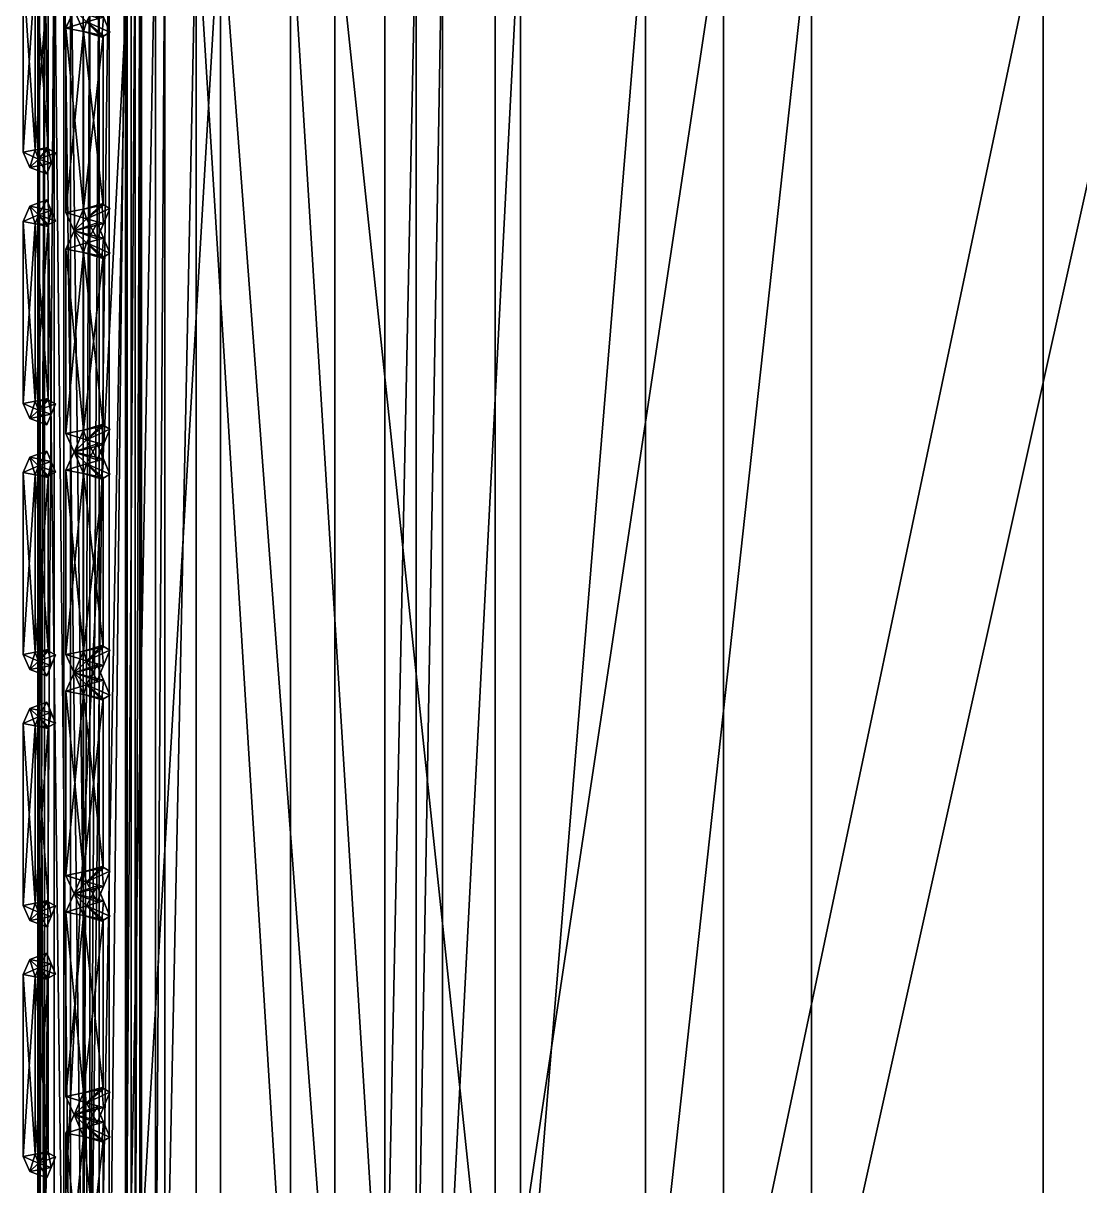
# Model space of a CAD drawing. Header units: centimetres. Extents: x -29.3 to 29.3, y -28.9 to 28.9.
# Drawn here: x -29.341 to -27.627, y -6.912 to -5.026 of the extents above; entities that cross this region are included whole.
import ezdxf

# ---------------------------------------------------------------- set-up
doc = ezdxf.new("R2010")
doc.units = ezdxf.units.CM
doc.layers.get('0').update_dxf_attribs({"true_color": 0xb1581b})

msp = doc.modelspace()

# ---------------------------------------------------------------- meshes
at = {"color": 34, "true_color": 0xb1581b}
mesh = msp.add_polyface(dxfattribs=at)
corners = [(-28.534, -4.8352, 4.665), (-28.534, -7.2995, 4.7234), (-28.6609, -7.2995, 4.7234), (-28.6609, -4.8352, 4.665), (-28.534, -2.4022, 4.683), (-28.6609, -2.4022, 4.683), (-28.3314, -2.4022, 4.683), (-28.3314, -4.8352, 4.665), (-28.3314, -7.2995, 4.7234), (-28.534, 0, 4.7368), (-28.6609, 0, 4.7368), (-28.3314, 0, 4.7368), (-28.0622, -4.8352, 4.665), (-28.0622, -7.2995, 4.7234), (-28.0622, -2.4022, 4.683), (-27.5016, -2.3733, 4.6836), (-27.5016, -4.777, 4.6658), (-27.5016, -7.2117, 4.7236), (-28.0622, 0, 4.7368), (-27.5016, 0, 4.7368), (-28.0622, -9.7956, 4.8987), (-27.6866, -9.7935, 19.2464), (-27.6866, -7.2959, 19.2464), (-28.2048, -7.2959, 19.0144), (-28.2048, -9.7936, 19.0144), (-28.5751, -7.2959, 18.7882), (-26.0564, -7.2959, 19.7239), (-26.9822, -7.2959, 19.4867), (-26.9822, -9.7935, 19.4867), (-28.2048, -4.8311, 19.0144), (-27.6866, -4.8311, 19.2464), (-27.6866, -2.3991, 19.2464), (-28.2048, -2.3991, 19.0144), (-28.5751, -4.8311, 18.7882), (-28.5751, -2.3991, 18.7882), (-28.2048, 0, 19.0144), (-28.5751, 0, 18.7882), (-24.8738, -2.3991, 19.9467), (-26.0564, -2.3991, 19.7239), (-26.0564, -4.8311, 19.7239), (-26.9822, -4.8311, 19.4867), (-26.9822, -2.3991, 19.4867), (-26.9822, 0, 19.4867), (-26.0564, 0, 19.7239), (-27.5015, -9.6779, 4.8968), (-26.4246, -6.9484, 4.724), (-26.4246, -9.3245, 4.8908), (-25.0895, -6.5974, 4.7245), (-26.4246, -4.6026, 4.6683), (-26.4246, -2.2867, 4.6854), (-25.0895, -2.1711, 4.6879), (-25.0895, -4.3701, 4.6717), (-26.4246, 0, 4.7367)]
mesh.append_faces([[corners[k] for k in face] for face in [(0, 1, 2), (2, 3, 0), (4, 0, 3), (3, 5, 4), (0, 4, 6), (6, 7, 0), (1, 0, 7), (7, 8, 1), (9, 4, 5), (5, 10, 9), (4, 9, 11), (11, 6, 4), (12, 13, 8), (8, 7, 12), (14, 12, 7), (7, 6, 14), (12, 14, 15), (15, 16, 12), (13, 12, 16), (16, 17, 13), (18, 14, 6), (6, 11, 18), (14, 18, 19), (19, 15, 14), (20, 13, 17), (21, 22, 23), (24, 23, 25), (26, 27, 28), (27, 22, 21), (29, 30, 31), (31, 32, 29), (33, 29, 32), (32, 34, 33), (29, 33, 25), (25, 23, 29), (30, 29, 23), (23, 22, 30), (35, 32, 31), (36, 34, 32), (37, 38, 39), (40, 39, 38), (38, 41, 40), (30, 40, 41), (41, 31, 30), (40, 30, 22), (22, 27, 40), (39, 40, 27), (27, 26, 39), (31, 41, 42), (41, 38, 43), (44, 17, 45), (46, 45, 47), (48, 45, 17), (17, 16, 48), (49, 48, 16), (16, 15, 49), (48, 49, 50), (45, 48, 51), (52, 49, 15)]], dxfattribs={"vtx2": -1, "color": 34})
mesh = msp.add_polyface(dxfattribs=at)
corners = [(-29.3169, -7.2995, 16.9088), (-29.3169, -4.8352, 16.9088), (-29.3169, -4.8352, 15.9474), (-29.3169, -2.4022, 15.9474), (-29.3169, -2.4022, 14.6253), (-29.3169, -4.8352, 14.6253), (-29.3169, -7.2995, 15.9474), (-29.3169, -4.8352, 13.0114), (-29.3169, -4.8352, 11.2518), (-29.3169, -7.2995, 11.2518), (-29.3169, -7.2995, 13.0114), (-29.2906, -2.4022, 17.9695), (-29.2906, -4.8352, 17.9695), (-29.2644, -4.8352, 17.978), (-29.2644, -7.2995, 17.978), (-29.2329, -7.2995, 17.9808), (-29.2329, -4.8352, 17.9809), (-29.2644, -2.4022, 17.978), (-29.2014, -4.8352, 17.978), (-29.1751, -4.8352, 17.9695), (-29.2014, -7.2995, 17.978), (-29.3169, -2.4022, 16.9088), (-29.3169, -4.8352, 17.4406), (-29.3169, -7.2995, 17.4405), (-29.3169, -7.2995, 17.6916), (-29.3169, -4.8352, 17.6917), (-29.3169, -2.4022, 17.4406), (-29.3064, -4.8352, 17.9553), (-29.3143, -4.8352, 17.9333), (-29.3064, -2.4022, 17.9553), (-29.3143, -7.2995, 17.9333), (-29.3064, -7.2995, 17.9552), (-29.1489, -7.2995, 17.8927), (-29.1489, -4.8352, 17.8927), (-29.1489, -4.8352, 17.9155), (-29.1489, -2.4022, 17.9155), (-29.1515, -2.4022, 17.9368), (-29.1515, -4.8352, 17.9368), (-29.1489, -7.2995, 17.9154), (-29.1594, -4.8352, 17.9553), (-29.1751, -7.2995, 17.9695), (-29.1594, -7.2995, 17.9552), (-29.3169, -4.8352, 17.9016), (-29.3169, -4.8352, 17.8606), (-29.3169, -7.2995, 17.8606), (-29.3169, -7.2995, 17.9015), (-29.3143, -2.4022, 17.9333), (-29.2434, -4.8352, 5.0069), (-29.2749, -4.8352, 6.1987), (-29.2749, -2.4022, 6.2077), (-29.2434, -7.2995, 5.058), (-29.3064, -4.8352, 7.7889), (-29.2749, -7.2995, 6.228), (-29.3169, -4.8352, 9.4921), (-29.3064, -7.2995, 7.7963), (-29.3169, -7.2995, 9.4921), (-29.172, -2.4022, 4.3506), (-29.172, -4.8352, 4.3327), (-29.2177, -4.8352, 4.3742), (-29.1263, -2.4022, 4.3922), (-29.1263, -4.8352, 4.3742), (-28.7542, -7.2995, 4.7234), (-28.7542, -4.8352, 4.665), (-28.7032, -4.8352, 4.665), (-28.7032, -2.4022, 4.683), (-28.6609, -2.4022, 4.683), (-28.6609, -4.8352, 4.665), (-28.7032, -7.2995, 4.7234), (-28.8355, -7.2959, 18.5651), (-28.8355, -4.8311, 18.5651), (-29.0208, -4.8311, 18.348), (-28.5751, -7.2959, 18.7882), (-28.5751, -4.8311, 18.7882), (-29.1658, -4.8311, 18.1396), (-29.2907, -4.8311, 17.9356), (-29.2907, -7.2959, 17.9356), (-29.1658, -7.2959, 18.1396), (-28.9071, -4.8352, 4.665), (-29.0601, -4.8352, 4.6235), (-29.0601, -2.4022, 4.6414), (-28.9071, -2.4022, 4.683), (-28.9071, -7.2995, 4.7234), (-29.2329, -4.8352, 4.4988), (-29.2329, -2.4022, 4.5168), (-29.2177, -2.4022, 4.3922), (-29.1111, -4.8352, 4.4988), (-29.1111, -7.2995, 4.5573), (-29.1263, -7.2995, 4.4326), (-29.1111, -2.4022, 4.5168), (-29.3169, -4.8352, 17.8112), (-29.3169, -7.2995, 17.8111)]
mesh.append_faces([[corners[k] for k in face] for face in [(0, 1, 2), (3, 2, 1), (4, 5, 2), (6, 2, 5), (7, 8, 9), (5, 7, 10), (7, 5, 4), (11, 12, 13), (14, 13, 12), (15, 16, 13), (17, 13, 16), (18, 16, 15), (19, 18, 20), (21, 1, 22), (23, 22, 1), (24, 25, 22), (26, 22, 25), (27, 12, 11), (28, 27, 29), (27, 28, 30), (12, 27, 31), (32, 33, 34), (35, 34, 33), (36, 37, 34), (38, 34, 37), (39, 19, 40), (37, 39, 41), (39, 37, 36), (42, 43, 44), (28, 42, 45), (42, 28, 46), (47, 48, 49), (48, 47, 50), (51, 48, 52), (53, 51, 54), (8, 53, 55), (56, 57, 58), (59, 60, 57), (61, 62, 63), (64, 63, 62), (65, 66, 63), (67, 63, 66), (68, 69, 70), (71, 72, 69), (73, 74, 75), (70, 73, 76), (77, 78, 79), (62, 77, 80), (77, 62, 61), (78, 77, 81), (50, 47, 82), (83, 82, 47), (84, 58, 82), (79, 78, 85), (86, 85, 78), (87, 60, 85), (88, 85, 60), (89, 25, 24), (43, 89, 90)]], dxfattribs={"vtx2": -1, "color": 34})
at = {"color": 214, "true_color": 0x911cb1}
mesh = msp.add_polyface(dxfattribs=at)
corners = [(-29.238, -4.9852, 4.6947), (-29.2108, -4.9931, 4.6914), (-29.2005, -4.9683, 4.665), (-29.2133, -4.9607, 4.665), (-29.258, -5.005, 4.665), (-29.2211, -5.0178, 4.665), (-29.238, -4.9853, 4.6353), (-29.2108, -4.9931, 4.6387), (-29.2431, -4.9694, 4.6949), (-29.211, -4.9631, 4.665), (-29.2717, -4.975, 4.665), (-29.2431, -4.9694, 4.6351), (-29.2431, -4.6817, 4.6949), (-29.211, -4.688, 4.665), (-29.2717, -4.676, 4.665), (-29.2431, -4.6817, 4.6351), (-29.238, -4.6659, 4.6947), (-29.2133, -4.6905, 4.665), (-29.238, -4.6659, 4.6353), (-29.2004, -4.6828, 4.665), (-29.2431, -5.3278, 4.6949), (-29.2431, -5.0401, 4.6949), (-29.2717, -5.0345, 4.665), (-29.238, -5.0243, 4.6947), (-29.211, -5.0464, 4.665), (-29.2133, -5.0489, 4.665), (-29.258, -5.0045, 4.665), (-29.238, -5.0243, 4.6353), (-29.2431, -5.0401, 4.6351), (-29.2108, -5.0165, 4.6913), (-29.2004, -5.0412, 4.665), (-29.2211, -4.9917, 4.665), (-29.2108, -5.0165, 4.6387)]
mesh.append_faces([[corners[k] for k in face] for face in [(31, 29, 30), (32, 31, 30)]], dxfattribs={"color": 214})
mesh.append_faces([[corners[k] for k in face] for face in [(0, 1, 2), (2, 3, 0), (4, 5, 1), (1, 0, 4), (6, 7, 5), (5, 4, 6), (3, 2, 7), (7, 6, 3), (8, 0, 3), (3, 9, 8), (10, 4, 0), (0, 8, 10), (11, 6, 4), (4, 10, 11), (9, 3, 6), (6, 11, 9), (12, 8, 9), (9, 13, 12), (14, 10, 8), (8, 12, 14), (15, 11, 10), (10, 14, 15), (13, 9, 11), (11, 15, 13), (16, 12, 13), (13, 17, 16), (17, 13, 15), (15, 18, 17), (19, 17, 18), (5, 7, 2), (2, 1, 5), (20, 21, 22), (23, 21, 24), (24, 25, 23), (26, 22, 21), (21, 23, 26), (27, 28, 22), (22, 26, 27), (25, 24, 28), (28, 27, 25), (29, 23, 25), (25, 30, 29), (31, 26, 23), (23, 29, 31), (32, 27, 26), (26, 31, 32), (30, 25, 27), (27, 32, 30)]], dxfattribs={"vtx2": -1, "color": 214})
at = {"color": 34, "true_color": 0xb1581b}
mesh = msp.add_polyface(dxfattribs=at)
corners = [(-29.3169, -4.8352, 15.9474), (-29.3169, -7.2995, 15.9474), (-29.3169, -7.2995, 16.9088), (-29.3169, -4.8352, 14.6253), (-29.3169, -7.2995, 14.6252), (-29.3169, -7.2995, 11.2518), (-29.3169, -7.2995, 13.0114), (-29.3169, -4.8352, 13.0114), (-29.2329, -7.2995, 17.9808), (-29.2644, -7.2995, 17.978), (-29.2644, -9.7957, 17.9778), (-29.1751, -9.7957, 17.9693), (-29.1751, -7.2995, 17.9695), (-29.2014, -7.2995, 17.978), (-29.2014, -9.7957, 17.9778), (-29.2906, -4.8352, 17.9695), (-29.2906, -7.2995, 17.9695), (-29.2644, -4.8352, 17.978), (-29.2014, -4.8352, 17.978), (-29.1751, -4.8352, 17.9695), (-29.3169, -4.8352, 16.9088), (-29.3169, -7.2995, 17.4405), (-29.3169, -4.8352, 17.4406), (-29.3169, -7.2995, 17.6916), (-29.3143, -7.2995, 17.9333), (-29.3064, -7.2995, 17.9552), (-29.3064, -4.8352, 17.9553), (-29.1489, -9.7957, 17.8925), (-29.1489, -7.2995, 17.8927), (-29.1489, -7.2995, 17.9154), (-29.1489, -9.7957, 17.9153), (-29.1515, -7.2995, 17.9367), (-29.1594, -7.2995, 17.9552), (-29.1594, -9.7957, 17.9551), (-29.1489, -4.8352, 17.9155), (-29.1515, -4.8352, 17.9368), (-29.1594, -4.8352, 17.9553), (-29.3169, -7.2995, 17.8606), (-29.3169, -7.2995, 17.9015), (-29.3169, -4.8352, 17.9016), (-29.3143, -4.8352, 17.9333), (-29.2749, -9.7957, 6.3156), (-29.2749, -7.2995, 6.228), (-29.2434, -7.2995, 5.058), (-29.2749, -4.8352, 6.1987), (-29.3064, -7.2995, 7.7963), (-29.3064, -4.8352, 7.7889), (-29.3169, -7.2995, 9.4921), (-29.3169, -4.8352, 9.4921), (-29.3169, -4.8352, 11.2518), (-29.172, -4.8352, 4.3327), (-29.172, -7.2995, 4.3911), (-29.2177, -7.2995, 4.4326), (-29.2177, -4.8352, 4.3742), (-29.1263, -4.8352, 4.3742), (-29.1263, -7.2995, 4.4326), (-28.7032, -4.8352, 4.665), (-28.7032, -7.2995, 4.7234), (-28.7542, -7.2995, 4.7234), (-28.6609, -4.8352, 4.665), (-28.6609, -7.2995, 4.7234), (-28.7542, -9.7957, 4.8987), (-28.7032, -9.7957, 4.8987), (-28.5751, -7.2959, 18.7882), (-28.8355, -7.2959, 18.5651), (-28.8355, -9.7936, 18.5651), (-29.0208, -7.2959, 18.348), (-29.0208, -9.7937, 18.348), (-29.0208, -4.8311, 18.348), (-28.8355, -4.8311, 18.5651), (-29.1658, -7.2959, 18.1396), (-29.1658, -9.7936, 18.1396), (-29.2907, -7.2959, 17.9356), (-29.2907, -9.7936, 17.9356), (-29.1658, -4.8311, 18.1396), (-28.9071, -7.2995, 4.7234), (-28.9071, -4.8352, 4.665), (-29.0601, -7.2995, 4.6819), (-29.0601, -4.8352, 4.6235), (-28.9071, -9.7957, 4.8987), (-29.2434, -9.7957, 5.2114), (-29.2329, -7.2995, 4.5573), (-29.2329, -4.8352, 4.4988), (-29.111, -9.7957, 4.7326), (-29.1111, -7.2995, 4.5573), (-29.1111, -4.8352, 4.4988), (-29.3169, -7.2995, 17.8111), (-29.3169, -4.8352, 17.8112), (-29.3169, -4.8352, 17.8606)]
mesh.append_faces([[corners[k] for k in face] for face in [(0, 1, 2), (3, 4, 1), (5, 6, 7), (6, 4, 3), (8, 9, 10), (11, 12, 13), (14, 13, 8), (15, 16, 9), (17, 9, 8), (8, 13, 18), (13, 12, 19), (20, 2, 21), (22, 21, 23), (24, 25, 26), (25, 16, 15), (27, 28, 29), (30, 29, 31), (31, 32, 33), (32, 12, 11), (34, 29, 28), (35, 31, 29), (12, 32, 36), (32, 31, 35), (37, 38, 39), (38, 24, 40), (41, 42, 43), (43, 42, 44), (42, 45, 46), (45, 47, 48), (47, 5, 49), (50, 51, 52), (52, 53, 50), (51, 50, 54), (54, 55, 51), (56, 57, 58), (59, 60, 57), (61, 58, 57), (62, 57, 60), (63, 64, 65), (64, 66, 67), (68, 66, 64), (69, 64, 63), (66, 70, 71), (70, 72, 73), (72, 70, 74), (70, 66, 68), (58, 75, 76), (75, 77, 78), (77, 75, 79), (75, 58, 61), (80, 43, 81), (82, 81, 43), (81, 82, 53), (53, 52, 81), (83, 84, 77), (78, 77, 84), (85, 84, 55), (23, 86, 87), (86, 37, 88)]], dxfattribs={"vtx2": -1, "color": 34})
at = {"color": 164, "true_color": 0x1c1cb1}
mesh = msp.add_polyface(dxfattribs=at)
corners = [(-29.3159, -5.2468, 17.7773), (-29.2953, -5.2535, 17.7756), (-29.2882, -5.2364, 17.7574), (-29.2996, -5.2306, 17.7574), (-29.33, -5.2604, 17.7574), (-29.3025, -5.2706, 17.7574), (-29.3159, -5.2468, 17.7376), (-29.2953, -5.2535, 17.7393), (-29.3213, -5.232, 17.7774), (-29.3001, -5.2278, 17.7574), (-29.3408, -5.2358, 17.7574), (-29.3213, -5.232, 17.7375), (-29.3213, -4.9446, 17.7774), (-29.3001, -4.9488, 17.7574), (-29.3408, -4.9408, 17.7574), (-29.3213, -4.9446, 17.7375), (-29.3159, -4.9298, 17.7773), (-29.2996, -4.9459, 17.7574), (-29.3159, -4.9298, 17.7376), (-29.2882, -4.9401, 17.7574), (-29.3159, -5.337, 17.7773), (-29.3213, -5.3518, 17.7774), (-29.3001, -5.356, 17.7574), (-29.2996, -5.3531, 17.7574), (-29.33, -5.3234, 17.7574), (-29.3408, -5.348, 17.7574), (-29.3159, -5.337, 17.7376), (-29.3213, -5.3518, 17.7375), (-29.2954, -5.3302, 17.7756), (-29.2882, -5.3473, 17.7574), (-29.3025, -5.3131, 17.7574), (-29.2954, -5.3302, 17.7393)]
mesh.append_faces([[corners[k] for k in face] for face in [(30, 28, 29), (31, 30, 29)]], dxfattribs={"color": 164})
mesh.append_faces([[corners[k] for k in face] for face in [(0, 1, 2), (2, 3, 0), (4, 5, 1), (1, 0, 4), (6, 7, 5), (5, 4, 6), (3, 2, 7), (7, 6, 3), (8, 0, 3), (3, 9, 8), (10, 4, 0), (0, 8, 10), (11, 6, 4), (4, 10, 11), (9, 3, 6), (6, 11, 9), (12, 8, 9), (9, 13, 12), (14, 10, 8), (8, 12, 14), (15, 11, 10), (10, 14, 15), (13, 9, 11), (11, 15, 13), (16, 12, 13), (13, 17, 16), (17, 13, 15), (15, 18, 17), (19, 17, 18), (5, 7, 2), (2, 1, 5), (20, 21, 22), (22, 23, 20), (24, 25, 21), (21, 20, 24), (26, 27, 25), (25, 24, 26), (27, 26, 23), (28, 20, 23), (23, 29, 28), (30, 24, 20), (20, 28, 30), (31, 26, 24), (24, 30, 31), (29, 23, 26), (26, 31, 29)]], dxfattribs={"vtx2": -1, "color": 164})
at = {"color": 214, "true_color": 0x911cb1}
mesh = msp.add_polyface(dxfattribs=at)
corners = [(-29.238, -5.3437, 4.6947), (-29.2108, -5.3515, 4.6914), (-29.2005, -5.3267, 4.665), (-29.2133, -5.3191, 4.665), (-29.258, -5.3634, 4.665), (-29.2211, -5.3762, 4.665), (-29.238, -5.3437, 4.6353), (-29.2108, -5.3515, 4.6387), (-29.2431, -5.3278, 4.6949), (-29.211, -5.3215, 4.665), (-29.2717, -5.3335, 4.665), (-29.2431, -5.3278, 4.6351), (-29.2431, -5.0401, 4.6949), (-29.211, -5.0464, 4.665), (-29.2717, -5.0345, 4.665), (-29.2431, -5.0401, 4.6351), (-29.2431, -5.3985, 4.6949), (-29.2431, -5.6863, 4.6949), (-29.211, -5.6799, 4.665), (-29.211, -5.4049, 4.665), (-29.2717, -5.3929, 4.665), (-29.2717, -5.6919, 4.665), (-29.2431, -5.3985, 4.6351), (-29.2431, -5.6863, 4.6351), (-29.238, -5.3827, 4.6947), (-29.2133, -5.4073, 4.665), (-29.258, -5.363, 4.665), (-29.238, -5.3827, 4.6353), (-29.2108, -5.3749, 4.6913), (-29.2004, -5.3996, 4.665), (-29.2211, -5.3501, 4.665), (-29.2108, -5.3749, 4.6387)]
mesh.append_faces([[corners[k] for k in face] for face in [(30, 28, 29), (31, 30, 29)]], dxfattribs={"color": 214})
mesh.append_faces([[corners[k] for k in face] for face in [(0, 1, 2), (2, 3, 0), (4, 5, 1), (1, 0, 4), (6, 7, 5), (5, 4, 6), (3, 2, 7), (7, 6, 3), (8, 0, 3), (3, 9, 8), (10, 4, 0), (0, 8, 10), (11, 6, 4), (4, 10, 11), (9, 3, 6), (6, 11, 9), (12, 8, 9), (9, 13, 12), (14, 10, 8), (15, 11, 10), (10, 14, 15), (13, 9, 11), (11, 15, 13), (5, 7, 2), (2, 1, 5), (16, 17, 18), (18, 19, 16), (20, 21, 17), (17, 16, 20), (21, 20, 22), (19, 18, 23), (23, 22, 19), (24, 16, 19), (19, 25, 24), (26, 20, 16), (16, 24, 26), (27, 22, 20), (20, 26, 27), (25, 19, 22), (22, 27, 25), (28, 24, 25), (25, 29, 28), (30, 26, 24), (24, 28, 30), (31, 27, 26), (26, 30, 31), (29, 25, 27), (27, 31, 29)]], dxfattribs={"vtx2": -1, "color": 214})
at = {"color": 164, "true_color": 0x1c1cb1}
mesh = msp.add_polyface(dxfattribs=at)
corners = [(-29.3159, -5.654, 17.7773), (-29.2954, -5.6607, 17.7756), (-29.2882, -5.6436, 17.7574), (-29.2996, -5.6378, 17.7574), (-29.33, -5.6675, 17.7574), (-29.3025, -5.6778, 17.7574), (-29.3159, -5.654, 17.7376), (-29.2954, -5.6607, 17.7393), (-29.3213, -5.6392, 17.7774), (-29.3001, -5.635, 17.7574), (-29.3408, -5.643, 17.7574), (-29.3213, -5.6392, 17.7375), (-29.3213, -5.3518, 17.7774), (-29.3001, -5.356, 17.7574), (-29.3408, -5.348, 17.7574), (-29.3213, -5.3518, 17.7375), (-29.2996, -5.3531, 17.7574), (-29.3001, -6.0421, 17.7574), (-29.3001, -5.7632, 17.7574), (-29.3213, -5.7589, 17.7774), (-29.3213, -6.0464, 17.7774), (-29.3408, -5.7552, 17.7574), (-29.3408, -6.0501, 17.7574), (-29.3213, -5.7589, 17.7375), (-29.3213, -6.0463, 17.7375), (-29.3159, -5.7441, 17.7773), (-29.2996, -5.7603, 17.7574), (-29.33, -5.7305, 17.7574), (-29.3159, -5.7441, 17.7376), (-29.2953, -5.7374, 17.7756), (-29.2883, -5.7545, 17.7574), (-29.3025, -5.7203, 17.7574), (-29.2953, -5.7374, 17.7393)]
mesh.append_faces([[corners[k] for k in face] for face in [(31, 29, 30), (32, 31, 30)]], dxfattribs={"color": 164})
mesh.append_faces([[corners[k] for k in face] for face in [(0, 1, 2), (2, 3, 0), (4, 5, 1), (1, 0, 4), (6, 7, 5), (5, 4, 6), (3, 2, 7), (7, 6, 3), (8, 0, 3), (3, 9, 8), (10, 4, 0), (0, 8, 10), (11, 6, 4), (4, 10, 11), (9, 3, 6), (6, 11, 9), (12, 8, 9), (9, 13, 12), (14, 10, 8), (8, 12, 14), (15, 11, 10), (10, 14, 15), (13, 9, 11), (11, 15, 13), (16, 13, 15), (5, 7, 2), (2, 1, 5), (17, 18, 19), (20, 19, 21), (22, 21, 23), (24, 23, 18), (25, 19, 18), (18, 26, 25), (27, 21, 19), (19, 25, 27), (28, 23, 21), (21, 27, 28), (26, 18, 23), (23, 28, 26), (29, 25, 26), (26, 30, 29), (31, 27, 25), (25, 29, 31), (32, 28, 27), (27, 31, 32), (30, 26, 28), (28, 32, 30)]], dxfattribs={"vtx2": -1, "color": 164})
at = {"color": 214, "true_color": 0x911cb1}
mesh = msp.add_polyface(dxfattribs=at)
corners = [(-29.238, -5.7021, 4.6947), (-29.2108, -5.7099, 4.6914), (-29.2005, -5.6851, 4.665), (-29.2133, -5.6775, 4.665), (-29.258, -5.7219, 4.665), (-29.2211, -5.7347, 4.665), (-29.238, -5.7021, 4.6353), (-29.2108, -5.7099, 4.6387), (-29.2431, -5.6863, 4.6949), (-29.211, -5.6799, 4.665), (-29.2717, -5.6919, 4.665), (-29.2431, -5.6863, 4.6351), (-29.2431, -5.3985, 4.6351), (-29.2005, -6.0435, 4.665), (-29.2133, -6.0359, 4.665), (-29.238, -6.0605, 4.6947), (-29.2431, -6.0447, 4.6949), (-29.211, -6.0383, 4.665), (-29.238, -6.0605, 4.6353), (-29.2431, -6.0447, 4.6351), (-29.2431, -5.7569, 4.6949), (-29.211, -5.7633, 4.665), (-29.2717, -5.7513, 4.665), (-29.2717, -6.0503, 4.665), (-29.2431, -5.7569, 4.6351), (-29.238, -5.7411, 4.6947), (-29.2133, -5.7657, 4.665), (-29.258, -5.7214, 4.665), (-29.238, -5.7411, 4.6353), (-29.2108, -5.7333, 4.6913), (-29.2004, -5.7581, 4.665), (-29.2211, -5.7086, 4.665), (-29.2108, -5.7333, 4.6387)]
mesh.append_faces([[corners[k] for k in face] for face in [(31, 29, 30), (32, 31, 30)]], dxfattribs={"color": 214})
mesh.append_faces([[corners[k] for k in face] for face in [(0, 1, 2), (2, 3, 0), (4, 5, 1), (1, 0, 4), (6, 7, 5), (5, 4, 6), (3, 2, 7), (7, 6, 3), (8, 0, 3), (3, 9, 8), (10, 4, 0), (0, 8, 10), (11, 6, 4), (4, 10, 11), (9, 3, 6), (6, 11, 9), (12, 11, 10), (5, 7, 2), (2, 1, 5), (13, 14, 15), (16, 15, 14), (14, 17, 16), (17, 14, 18), (18, 19, 17), (20, 16, 17), (17, 21, 20), (22, 23, 16), (16, 20, 22), (24, 19, 23), (23, 22, 24), (21, 17, 19), (19, 24, 21), (25, 20, 21), (21, 26, 25), (27, 22, 20), (20, 25, 27), (28, 24, 22), (22, 27, 28), (26, 21, 24), (24, 28, 26), (29, 25, 26), (26, 30, 29), (31, 27, 25), (25, 29, 31), (32, 28, 27), (27, 31, 32), (30, 26, 28), (28, 32, 30)]], dxfattribs={"vtx2": -1, "color": 214})
at = {"color": 164, "true_color": 0x1c1cb1}
mesh = msp.add_polyface(dxfattribs=at)
corners = [(-29.3159, -6.0612, 17.7773), (-29.2954, -6.0679, 17.7756), (-29.2882, -6.0508, 17.7574), (-29.2996, -6.045, 17.7574), (-29.33, -6.0747, 17.7574), (-29.3025, -6.085, 17.7574), (-29.3159, -6.0612, 17.7376), (-29.2954, -6.0679, 17.7393), (-29.3213, -6.0464, 17.7774), (-29.3001, -6.0421, 17.7574), (-29.3408, -6.0501, 17.7574), (-29.3213, -6.0463, 17.7375), (-29.3213, -5.7589, 17.7774), (-29.3408, -5.7552, 17.7574), (-29.3213, -5.7589, 17.7375), (-29.3001, -5.7632, 17.7574), (-29.3213, -6.1661, 17.7774), (-29.3213, -6.4535, 17.7774), (-29.3001, -6.4493, 17.7574), (-29.3001, -6.1704, 17.7574), (-29.3408, -6.1623, 17.7574), (-29.3408, -6.4573, 17.7574), (-29.3213, -6.1661, 17.7375), (-29.3213, -6.4535, 17.7375), (-29.3159, -6.1513, 17.7773), (-29.2996, -6.1675, 17.7574), (-29.33, -6.1378, 17.7574), (-29.3159, -6.1514, 17.7376), (-29.2954, -6.1446, 17.7756), (-29.2882, -6.1617, 17.7574), (-29.3025, -6.1275, 17.7574), (-29.2954, -6.1446, 17.7393)]
mesh.append_faces([[corners[k] for k in face] for face in [(30, 28, 29), (31, 30, 29)]], dxfattribs={"color": 164})
mesh.append_faces([[corners[k] for k in face] for face in [(0, 1, 2), (2, 3, 0), (4, 5, 1), (1, 0, 4), (6, 7, 5), (5, 4, 6), (3, 2, 7), (7, 6, 3), (8, 0, 3), (3, 9, 8), (10, 4, 0), (0, 8, 10), (11, 6, 4), (4, 10, 11), (9, 3, 6), (6, 11, 9), (12, 8, 9), (13, 10, 8), (14, 11, 10), (15, 9, 11), (5, 7, 2), (2, 1, 5), (16, 17, 18), (18, 19, 16), (20, 21, 17), (17, 16, 20), (22, 23, 21), (21, 20, 22), (19, 18, 23), (23, 22, 19), (24, 16, 19), (19, 25, 24), (26, 20, 16), (16, 24, 26), (27, 22, 20), (20, 26, 27), (25, 19, 22), (22, 27, 25), (28, 24, 25), (25, 29, 28), (30, 26, 24), (24, 28, 30), (31, 27, 26), (26, 30, 31), (29, 25, 27), (27, 31, 29)]], dxfattribs={"vtx2": -1, "color": 164})
at = {"color": 214, "true_color": 0x911cb1}
mesh = msp.add_polyface(dxfattribs=at)
corners = [(-29.238, -6.0605, 4.6947), (-29.2108, -6.0683, 4.6914), (-29.2005, -6.0435, 4.665), (-29.258, -6.0803, 4.665), (-29.2211, -6.0931, 4.665), (-29.238, -6.0605, 4.6353), (-29.2108, -6.0683, 4.6387), (-29.2133, -6.0359, 4.665), (-29.2717, -6.0503, 4.665), (-29.2431, -6.0447, 4.6949), (-29.2431, -6.0447, 4.6351), (-29.238, -6.4189, 4.6947), (-29.2108, -6.4267, 4.6914), (-29.2005, -6.402, 4.665), (-29.2133, -6.3943, 4.665), (-29.2108, -6.4267, 4.6387), (-29.238, -6.4189, 4.6353), (-29.2431, -6.4031, 4.6949), (-29.211, -6.3968, 4.665), (-29.2717, -6.4087, 4.665), (-29.2431, -6.4031, 4.6351), (-29.258, -6.4387, 4.665), (-29.2431, -6.1153, 4.6949), (-29.211, -6.1217, 4.665), (-29.2717, -6.1097, 4.665), (-29.2431, -6.1153, 4.6351), (-29.238, -6.0996, 4.6947), (-29.2133, -6.1241, 4.665), (-29.258, -6.0798, 4.665), (-29.238, -6.0996, 4.6353), (-29.2108, -6.0917, 4.6913), (-29.2004, -6.1165, 4.665), (-29.2211, -6.067, 4.665), (-29.2108, -6.0917, 4.6387)]
mesh.append_faces([[corners[k] for k in face] for face in [(32, 30, 31), (33, 32, 31)]], dxfattribs={"color": 214})
mesh.append_faces([[corners[k] for k in face] for face in [(0, 1, 2), (3, 4, 1), (1, 0, 3), (5, 6, 4), (4, 3, 5), (7, 2, 6), (6, 5, 7), (8, 3, 0), (0, 9, 8), (10, 5, 3), (3, 8, 10), (4, 6, 2), (2, 1, 4), (11, 12, 13), (13, 14, 11), (14, 13, 15), (15, 16, 14), (17, 11, 14), (14, 18, 17), (11, 17, 19), (20, 16, 21), (21, 19, 20), (18, 14, 16), (16, 20, 18), (22, 17, 18), (18, 23, 22), (24, 19, 17), (17, 22, 24), (25, 20, 19), (19, 24, 25), (23, 18, 20), (20, 25, 23), (26, 22, 23), (23, 27, 26), (28, 24, 22), (22, 26, 28), (29, 25, 24), (24, 28, 29), (27, 23, 25), (25, 29, 27), (30, 26, 27), (27, 31, 30), (32, 28, 26), (26, 30, 32), (33, 29, 28), (28, 32, 33), (31, 27, 29), (29, 33, 31)]], dxfattribs={"vtx2": -1, "color": 214})
mesh = msp.add_polyface(dxfattribs=at)
corners = [(-29.258, -6.4387, 4.665), (-29.2211, -6.4515, 4.665), (-29.2108, -6.4267, 4.6914), (-29.238, -6.4189, 4.6947), (-29.238, -6.4189, 4.6353), (-29.2108, -6.4267, 4.6387), (-29.2717, -6.4087, 4.665), (-29.2005, -6.402, 4.665), (-29.238, -6.7773, 4.6947), (-29.2108, -6.7852, 4.6914), (-29.2005, -6.7604, 4.665), (-29.2133, -6.7528, 4.665), (-29.258, -6.7971, 4.665), (-29.238, -6.7774, 4.6353), (-29.2108, -6.7852, 4.6387), (-29.2211, -6.8099, 4.665), (-29.2431, -6.7615, 4.6949), (-29.211, -6.7552, 4.665), (-29.2717, -6.7671, 4.665), (-29.2431, -6.7615, 4.6351), (-29.2431, -6.4738, 4.6949), (-29.211, -6.4801, 4.665), (-29.2717, -6.4681, 4.665), (-29.2431, -6.4738, 4.6351), (-29.238, -6.458, 4.6947), (-29.2133, -6.4826, 4.665), (-29.258, -6.4382, 4.665), (-29.238, -6.458, 4.6353), (-29.2108, -6.4501, 4.6913), (-29.2004, -6.4749, 4.665), (-29.2211, -6.4254, 4.665), (-29.2108, -6.4501, 4.6387)]
mesh.append_faces([[corners[k] for k in face] for face in [(30, 28, 29), (31, 30, 29)]], dxfattribs={"color": 214})
mesh.append_faces([[corners[k] for k in face] for face in [(0, 1, 2), (2, 3, 0), (4, 5, 1), (1, 0, 4), (6, 0, 3), (1, 5, 7), (7, 2, 1), (8, 9, 10), (10, 11, 8), (9, 8, 12), (13, 14, 15), (15, 12, 13), (11, 10, 14), (14, 13, 11), (16, 8, 11), (11, 17, 16), (18, 12, 8), (8, 16, 18), (19, 13, 12), (12, 18, 19), (17, 11, 13), (13, 19, 17), (20, 16, 17), (17, 21, 20), (22, 18, 16), (16, 20, 22), (23, 19, 18), (18, 22, 23), (21, 17, 19), (19, 23, 21), (24, 20, 21), (21, 25, 24), (26, 22, 20), (20, 24, 26), (27, 23, 22), (22, 26, 27), (25, 21, 23), (23, 27, 25), (28, 24, 25), (25, 29, 28), (30, 26, 24), (24, 28, 30), (31, 27, 26), (26, 30, 31), (29, 25, 27), (27, 31, 29), (15, 14, 10), (10, 9, 15)]], dxfattribs={"vtx2": -1, "color": 214})
at = {"color": 164, "true_color": 0x1c1cb1}
mesh = msp.add_polyface(dxfattribs=at)
corners = [(-29.3159, -6.4684, 17.7773), (-29.2953, -6.4751, 17.7756), (-29.2882, -6.458, 17.7574), (-29.2996, -6.4522, 17.7574), (-29.33, -6.482, 17.7574), (-29.3025, -6.4922, 17.7574), (-29.3159, -6.4684, 17.7376), (-29.2953, -6.4751, 17.7393), (-29.3213, -6.4535, 17.7774), (-29.3001, -6.4493, 17.7574), (-29.3408, -6.4573, 17.7574), (-29.3213, -6.4535, 17.7375), (-29.2882, -6.8652, 17.7574), (-29.2996, -6.8594, 17.7574), (-29.3159, -6.8756, 17.7773), (-29.3213, -6.8607, 17.7774), (-29.3001, -6.8565, 17.7574), (-29.3159, -6.8756, 17.7376), (-29.3213, -6.8607, 17.7375), (-29.3213, -6.5733, 17.7774), (-29.3001, -6.5776, 17.7574), (-29.3408, -6.5695, 17.7574), (-29.3408, -6.8645, 17.7574), (-29.3213, -6.5733, 17.7375), (-29.3159, -6.5585, 17.7773), (-29.2996, -6.5747, 17.7574), (-29.33, -6.545, 17.7574), (-29.3159, -6.5585, 17.7376), (-29.2954, -6.5518, 17.7756), (-29.2882, -6.5689, 17.7574), (-29.3025, -6.5347, 17.7574), (-29.2954, -6.5518, 17.7393)]
mesh.append_faces([[corners[k] for k in face] for face in [(30, 28, 29), (31, 30, 29)]], dxfattribs={"color": 164})
mesh.append_faces([[corners[k] for k in face] for face in [(0, 1, 2), (2, 3, 0), (4, 5, 1), (1, 0, 4), (6, 7, 5), (5, 4, 6), (3, 2, 7), (7, 6, 3), (8, 0, 3), (3, 9, 8), (10, 4, 0), (0, 8, 10), (11, 6, 4), (4, 10, 11), (9, 3, 6), (6, 11, 9), (5, 7, 2), (2, 1, 5), (12, 13, 14), (15, 14, 13), (13, 16, 15), (16, 13, 17), (17, 18, 16), (19, 15, 16), (16, 20, 19), (21, 22, 15), (15, 19, 21), (23, 18, 22), (22, 21, 23), (20, 16, 18), (18, 23, 20), (24, 19, 20), (20, 25, 24), (26, 21, 19), (19, 24, 26), (27, 23, 21), (21, 26, 27), (25, 20, 23), (23, 27, 25), (28, 24, 25), (25, 29, 28), (30, 26, 24), (24, 28, 30), (31, 27, 26), (26, 30, 31), (29, 25, 27), (27, 31, 29)]], dxfattribs={"vtx2": -1, "color": 164})
at = {"color": 214, "true_color": 0x911cb1}
mesh = msp.add_polyface(dxfattribs=at)
corners = [(-29.258, -6.7971, 4.665), (-29.2211, -6.8099, 4.665), (-29.2108, -6.7852, 4.6914), (-29.238, -7.1358, 4.6947), (-29.2108, -7.1436, 4.6914), (-29.2005, -7.1188, 4.665), (-29.2133, -7.1112, 4.665), (-29.258, -7.1555, 4.665), (-29.2211, -7.1683, 4.665), (-29.238, -7.1358, 4.6353), (-29.2108, -7.1436, 4.6387), (-29.2431, -7.1199, 4.6949), (-29.211, -7.1136, 4.665), (-29.2717, -7.1256, 4.665), (-29.2431, -7.1199, 4.6351), (-29.2431, -6.8322, 4.6949), (-29.211, -6.8385, 4.665), (-29.2717, -6.8266, 4.665), (-29.2431, -6.8322, 4.6351), (-29.238, -6.8164, 4.6947), (-29.2133, -6.841, 4.665), (-29.258, -6.7966, 4.665), (-29.238, -6.8164, 4.6353), (-29.2108, -6.8086, 4.6913), (-29.2004, -6.8333, 4.665), (-29.2211, -6.7838, 4.665), (-29.2108, -6.8086, 4.6387), (-29.2211, -7.1424, 4.6625), (-29.2579, -7.1551, 4.6624), (-29.24, -7.1728, 4.6943), (-29.2118, -7.1646, 4.6912), (-29.2098, -7.1693, 4.6388), (-29.2359, -7.1769, 4.6351), (-29.2005, -7.1916, 4.6675)]
mesh.append_faces([[corners[k] for k in face] for face in [(25, 23, 24), (26, 25, 24), (27, 30, 33)]], dxfattribs={"color": 214})
mesh.append_faces([[corners[k] for k in face] for face in [(0, 1, 2), (3, 4, 5), (5, 6, 3), (7, 8, 4), (4, 3, 7), (9, 10, 8), (8, 7, 9), (6, 5, 10), (10, 9, 6), (11, 3, 6), (6, 12, 11), (13, 7, 3), (3, 11, 13), (14, 9, 7), (7, 13, 14), (12, 6, 9), (9, 14, 12), (15, 11, 12), (12, 16, 15), (17, 13, 11), (11, 15, 17), (18, 14, 13), (13, 17, 18), (16, 12, 14), (14, 18, 16), (19, 15, 16), (16, 20, 19), (21, 17, 15), (15, 19, 21), (22, 18, 17), (17, 21, 22), (20, 16, 18), (18, 22, 20), (23, 19, 20), (20, 24, 23), (25, 21, 19), (19, 23, 25), (26, 22, 21), (21, 25, 26), (24, 20, 22), (22, 26, 24), (8, 10, 5), (5, 4, 8), (27, 28, 29), (29, 30, 27), (31, 32, 28), (28, 27, 31)]], dxfattribs={"vtx2": -1, "color": 214})
at = {"color": 164, "true_color": 0x1c1cb1}
mesh = msp.add_polyface(dxfattribs=at)
corners = [(-29.3159, -6.8756, 17.7773), (-29.2954, -6.8823, 17.7756), (-29.2882, -6.8652, 17.7574), (-29.33, -6.8891, 17.7574), (-29.3025, -6.8994, 17.7574), (-29.3159, -6.8756, 17.7376), (-29.2954, -6.8823, 17.7393), (-29.2996, -6.8594, 17.7574), (-29.3408, -6.8645, 17.7574), (-29.3213, -6.8607, 17.7774), (-29.3213, -6.8607, 17.7375), (-29.2882, -7.2724, 17.7574), (-29.2996, -7.2666, 17.7574), (-29.3159, -7.2828, 17.7773), (-29.2954, -7.2895, 17.7393), (-29.3159, -7.2827, 17.7376), (-29.3213, -7.2679, 17.7774), (-29.3001, -7.2637, 17.7574), (-29.3408, -7.2717, 17.7574), (-29.33, -7.2963, 17.7574), (-29.3213, -7.2679, 17.7375), (-29.3213, -6.9805, 17.7774), (-29.3001, -6.9848, 17.7574), (-29.3408, -6.9767, 17.7574), (-29.3213, -6.9805, 17.7375), (-29.3159, -6.9657, 17.7773), (-29.2996, -6.9819, 17.7574), (-29.33, -6.9522, 17.7574), (-29.3159, -6.9657, 17.7376), (-29.2954, -6.959, 17.7756), (-29.2882, -6.9761, 17.7574), (-29.3025, -6.9419, 17.7574), (-29.2954, -6.959, 17.7393)]
mesh.append_faces([[corners[k] for k in face] for face in [(31, 29, 30), (32, 31, 30)]], dxfattribs={"color": 164})
mesh.append_faces([[corners[k] for k in face] for face in [(0, 1, 2), (3, 4, 1), (1, 0, 3), (5, 6, 4), (4, 3, 5), (7, 2, 6), (6, 5, 7), (8, 3, 0), (0, 9, 8), (10, 5, 3), (3, 8, 10), (4, 6, 2), (2, 1, 4), (11, 12, 13), (12, 11, 14), (14, 15, 12), (16, 13, 12), (12, 17, 16), (13, 16, 18), (19, 18, 20), (17, 12, 15), (15, 20, 17), (21, 16, 17), (17, 22, 21), (23, 18, 16), (16, 21, 23), (24, 20, 18), (18, 23, 24), (22, 17, 20), (20, 24, 22), (25, 21, 22), (22, 26, 25), (27, 23, 21), (21, 25, 27), (28, 24, 23), (23, 27, 28), (26, 22, 24), (24, 28, 26), (29, 25, 26), (26, 30, 29), (31, 27, 25), (25, 29, 31), (32, 28, 27), (27, 31, 32), (30, 26, 28), (28, 32, 30)]], dxfattribs={"vtx2": -1, "color": 164})

doc.saveas('drawing.dxf')
